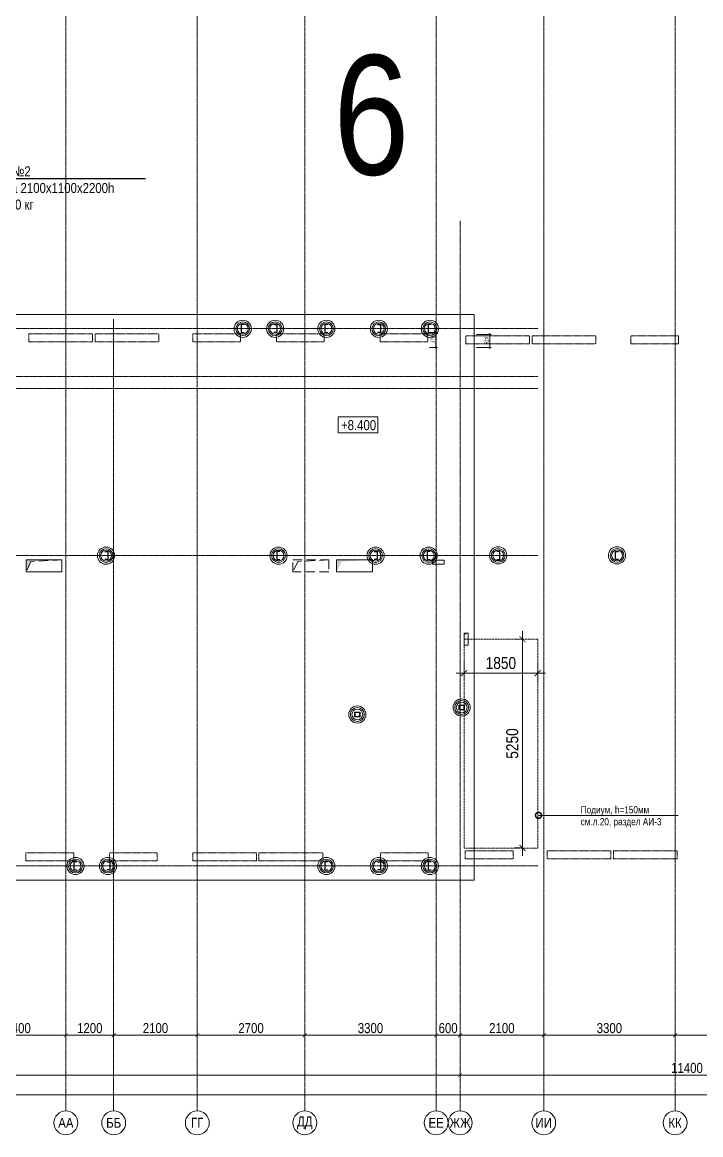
# Model space of a CAD drawing. Header units: millimetres. Extents: x -65509 to 912790, y 446 to 713294.
# Drawn here: x 189502 to 206542, y 288522 to 316475 of the extents above; entities that cross this region are included whole.
import ezdxf
from ezdxf import colors
from ezdxf.entities.mleader import LeaderData, LeaderLine
from ezdxf.enums import TextEntityAlignment as Align
from ezdxf.math import Vec2, Vec3

# ---------------------------------------------------------------- set-up
doc = ezdxf.new("R2010")
doc.units = ezdxf.units.MM
for name, pattern in [('CENTER2', [28.575, 19.05, -3.175, 3.175, -3.175]), ('DASHED', [19.05, 12.7, -6.35]), ('HIDDEN', [9.525, 6.35, -3.175]), ('HIDDEN2', [4.7625, 3.175, -1.5875])]:
    doc.linetypes.add(name, pattern=pattern)
doc.layers.get('Defpoints').update_dxf_attribs({"color": 250})
for name, color, linetype, lineweight in [('АИ_Текст', 250, 'Continuous', 13), ('АР_Отметка', 250, 'Continuous', 13), ('ВК_Шахты', 250, 'Continuous', 9), ('КМ_Фахверки', 250, 'Continuous', 25), ('ОВ_Классы', 250, 'Continuous', 0), ('ОВ_Шахты', 250, 'Continuous', 5), ('РД_Оси_100', 250, 'Continuous', 0), ('РД_Оси_размер', 250, 'Continuous', 0), ('РД_полы_подиумы', 7, 'Continuous', 0)]:
    doc.layers.add(name, color=color, linetype=linetype, lineweight=lineweight)
doc.layers.add('АР_Делит', color=250, linetype='Continuous', lineweight=0, plot=False)
doc.layers.add('АР_Отопительные приборы', color=1, linetype='HIDDEN2', lineweight=0, true_color=0xff0000)
doc.styles.add('Arial_Narrow_08', font='ARIALN.TTF', dxfattribs={"width": 0.8})
doc.styles.add('style1', font='ARIALN.TTF')
doc.styles.add('T_dim', font='romans.shx', dxfattribs={"width": 0.7, "oblique": 15})
doc.styles.add('ккк', font='isocpeur.ttf', dxfattribs={"width": 0.85, "oblique": 15})
doc.dimstyles.new('1-50', dxfattribs={"dimscale": 50, "dimtxt": 2, "dimasz": 1, "dimexe": 0.7, "dimexo": 0.6, "dimtad": 1, "dimdec": 0, "dimlfac": -1, "dimtxsty": 'T_dim', "dimblk1": 'ARCHTICK', "dimblk2": 'ARCHTICK', "dimsah": 1, "dimcen": 0, "dimdle": 0.7, "dimclrd": 256, "dimclre": 256, "dimadec": 0, "dimazin": 0, "dimtfac": 1, "dimtdec": 0, "dimtmove": 1, "dimatfit": 3, "dimfxl": 25, "dimlwd": -1, "dimlwe": -1, "dimarcsym": 2})
doc.dimstyles.new('Dim100_ареал', dxfattribs={"dimscale": 100, "dimtxt": 2.5, "dimasz": 1, "dimexe": 1, "dimexo": 1, "dimgap": 0.5, "dimtad": 1, "dimzin": 12, "dimdsep": 46, "dimtxsty": 'style1', "dimblk": 'ARCHTICK', "dimcen": 1, "dimdle": 1, "dimclrd": 256, "dimclre": 256, "dimaunit": 1, "dimadec": 0, "dimazin": 3, "dimtfac": 1, "dimtmove": 1, "dimatfit": 3, "dimldrblk": 'OPEN30', "dimfxl": 4, "dimfxlon": 1, "dimtolj": 1, "dimtzin": 0, "dimlwd": 9, "dimlwe": 9, "dimarcsym": 0})
doc.dimstyles.new('Dim200_ареал', dxfattribs={"dimscale": 100, "dimtxt": 5, "dimasz": 2.5, "dimexe": 2, "dimexo": 2, "dimgap": 1, "dimtad": 1, "dimzin": 12, "dimdsep": 46, "dimtxsty": 'style1', "dimblk": 'ARCHTICK', "dimcen": 3, "dimdle": 2, "dimclrd": 256, "dimclre": 256, "dimaunit": 1, "dimadec": 0, "dimazin": 3, "dimtfac": 1, "dimtmove": 1, "dimatfit": 3, "dimldrblk": 'OPEN30', "dimfxl": 5, "dimfxlon": 1, "dimtolj": 1, "dimtzin": 0, "dimlwd": 9, "dimlwe": 9, "dimarcsym": 0})

# ---------------------------------------------------------------- blocks, each defined once
blk = doc.blocks.new('A-iden')
at = {"linetype": 'Continuous', "lineweight": 5}
blk.add_circle((0, -4), 3, dxfattribs=at)
at = {"color": 0, "linetype": 'Continuous', "lineweight": 20, "style": 'ккк', "width": 0.85}
blk.add_attdef('ID', text='', height=8, dxfattribs=at).set_placement((0.31, -3.85), align=Align.MIDDLE_CENTER)
blk = doc.blocks.new('_ArchTick')
at = {"color": 0, "linetype": 'ByBlock', "const_width": 0.15}
blk.add_lwpolyline([(-0.5, -0.5), (0.5, 0.5)], dxfattribs=at)
blk = doc.blocks.new('*D313')
at = {"layer": 'Defpoints', "color": 0, "transparency": 16777216}
for p in [(70800, -3255), (73200, -3255), (73200, -4255)]:
    blk.add_point(p, dxfattribs=at)
at = {"layer": 'РД_Оси_размер', "color": 0, "lineweight": 5, "transparency": 16777216}
for p, q in [((70800, -4055), (70800, -4355)), ((73200, -4055), (73200, -4355)), ((70700, -4255), (73300, -4255))]:
    blk.add_line(p, q, dxfattribs=at)
at = {"layer": 'РД_Оси_размер', "color": 0, "lineweight": 5, "transparency": 16777216, "xscale": 100, "yscale": 100, "zscale": 100, "rotation": 180}
blk.add_blockref('_ArchTick', (70800, -4255), dxfattribs=at)
at = {"layer": 'РД_Оси_размер', "color": 0, "lineweight": 5, "transparency": 16777216, "xscale": 100, "yscale": 100, "zscale": 100}
blk.add_blockref('_ArchTick', (73200, -4255), dxfattribs=at)
at = {"layer": 'РД_Оси_размер', "color": 0, "transparency": 16777216, "insert": (72000, -4077), "char_height": 250, "attachment_point": 5, "style": 'style1'}
blk.add_mtext('\\A1;2400', dxfattribs=at)
blk = doc.blocks.new('_Open30')
at = {"color": 0, "linetype": 'ByBlock', "lineweight": -2}
for p, q in [((-1, 0.27), (0, 0)), ((0, 0), (-1, -0.27)), ((0, 0), (-1, 0))]:
    blk.add_line(p, q, dxfattribs=at)
blk = doc.blocks.new('*D314')
at = {"layer": 'Defpoints', "color": 0, "transparency": 16777216}
for p in [(73200, -3255), (74400, -3255), (74400, -4255)]:
    blk.add_point(p, dxfattribs=at)
at = {"layer": 'РД_Оси_размер', "color": 0, "lineweight": 5, "transparency": 16777216}
for p, q in [((73200, -4055), (73200, -4355)), ((74400, -4055), (74400, -4355)), ((73100, -4255), (74500, -4255))]:
    blk.add_line(p, q, dxfattribs=at)
at = {"layer": 'РД_Оси_размер', "color": 0, "lineweight": 5, "transparency": 16777216, "xscale": 100, "yscale": 100, "zscale": 100, "rotation": 180}
blk.add_blockref('_ArchTick', (73200, -4255), dxfattribs=at)
at = {"layer": 'РД_Оси_размер', "color": 0, "lineweight": 5, "transparency": 16777216, "xscale": 100, "yscale": 100, "zscale": 100}
blk.add_blockref('_ArchTick', (74400, -4255), dxfattribs=at)
at = {"layer": 'РД_Оси_размер', "color": 0, "transparency": 16777216, "insert": (73800, -4077), "char_height": 250, "attachment_point": 5, "style": 'style1'}
blk.add_mtext('\\A1;1200', dxfattribs=at)
blk = doc.blocks.new('*D315')
at = {"layer": 'Defpoints', "color": 0, "transparency": 16777216}
for p in [(74400, -3255), (76500, -3255), (76500, -4255)]:
    blk.add_point(p, dxfattribs=at)
at = {"layer": 'РД_Оси_размер', "color": 0, "lineweight": 5, "transparency": 16777216}
for p, q in [((74400, -4055), (74400, -4355)), ((76500, -4055), (76500, -4355)), ((74300, -4255), (76600, -4255))]:
    blk.add_line(p, q, dxfattribs=at)
at = {"layer": 'РД_Оси_размер', "color": 0, "lineweight": 5, "transparency": 16777216, "xscale": 100, "yscale": 100, "zscale": 100, "rotation": 180}
blk.add_blockref('_ArchTick', (74400, -4255), dxfattribs=at)
at = {"layer": 'РД_Оси_размер', "color": 0, "lineweight": 5, "transparency": 16777216, "xscale": 100, "yscale": 100, "zscale": 100}
blk.add_blockref('_ArchTick', (76500, -4255), dxfattribs=at)
at = {"layer": 'РД_Оси_размер', "color": 0, "transparency": 16777216, "insert": (75450, -4077), "char_height": 250, "attachment_point": 5, "style": 'style1'}
blk.add_mtext('\\A1;2100', dxfattribs=at)
blk = doc.blocks.new('*D316')
at = {"layer": 'Defpoints', "color": 0, "transparency": 16777216}
for p in [(76500, -3255), (79200, -3255), (79200, -4255)]:
    blk.add_point(p, dxfattribs=at)
at = {"layer": 'РД_Оси_размер', "color": 0, "lineweight": 5, "transparency": 16777216}
for p, q in [((76500, -4055), (76500, -4355)), ((79200, -4055), (79200, -4355)), ((76400, -4255), (79300, -4255))]:
    blk.add_line(p, q, dxfattribs=at)
at = {"layer": 'РД_Оси_размер', "color": 0, "lineweight": 5, "transparency": 16777216, "xscale": 100, "yscale": 100, "zscale": 100, "rotation": 180}
blk.add_blockref('_ArchTick', (76500, -4255), dxfattribs=at)
at = {"layer": 'РД_Оси_размер', "color": 0, "lineweight": 5, "transparency": 16777216, "xscale": 100, "yscale": 100, "zscale": 100}
blk.add_blockref('_ArchTick', (79200, -4255), dxfattribs=at)
at = {"layer": 'РД_Оси_размер', "color": 0, "transparency": 16777216, "insert": (77850, -4077), "char_height": 250, "attachment_point": 5, "style": 'style1'}
blk.add_mtext('\\A1;2700', dxfattribs=at)
blk = doc.blocks.new('*D317')
at = {"layer": 'Defpoints', "color": 0, "transparency": 16777216}
for p in [(79200, -3255), (82500, -3255), (82500, -4255)]:
    blk.add_point(p, dxfattribs=at)
at = {"layer": 'РД_Оси_размер', "color": 0, "lineweight": 5, "transparency": 16777216}
for p, q in [((79200, -4055), (79200, -4355)), ((82500, -4055), (82500, -4355)), ((79100, -4255), (82600, -4255))]:
    blk.add_line(p, q, dxfattribs=at)
at = {"layer": 'РД_Оси_размер', "color": 0, "lineweight": 5, "transparency": 16777216, "xscale": 100, "yscale": 100, "zscale": 100, "rotation": 180}
blk.add_blockref('_ArchTick', (79200, -4255), dxfattribs=at)
at = {"layer": 'РД_Оси_размер', "color": 0, "lineweight": 5, "transparency": 16777216, "xscale": 100, "yscale": 100, "zscale": 100}
blk.add_blockref('_ArchTick', (82500, -4255), dxfattribs=at)
at = {"layer": 'РД_Оси_размер', "color": 0, "transparency": 16777216, "insert": (80850, -4077), "char_height": 250, "attachment_point": 5, "style": 'style1'}
blk.add_mtext('\\A1;3300', dxfattribs=at)
blk = doc.blocks.new('*D318')
at = {"layer": 'Defpoints', "color": 0, "transparency": 16777216}
for p in [(82500, -3255), (83100, -3255), (83100, -4255)]:
    blk.add_point(p, dxfattribs=at)
at = {"layer": 'РД_Оси_размер', "color": 0, "lineweight": 5, "transparency": 16777216}
for p, q in [((82500, -4055), (82500, -4355)), ((83100, -4055), (83100, -4355)), ((82400, -4255), (83200, -4255))]:
    blk.add_line(p, q, dxfattribs=at)
at = {"layer": 'РД_Оси_размер', "color": 0, "lineweight": 5, "transparency": 16777216, "xscale": 100, "yscale": 100, "zscale": 100, "rotation": 180}
blk.add_blockref('_ArchTick', (82500, -4255), dxfattribs=at)
at = {"layer": 'РД_Оси_размер', "color": 0, "lineweight": 5, "transparency": 16777216, "xscale": 100, "yscale": 100, "zscale": 100}
blk.add_blockref('_ArchTick', (83100, -4255), dxfattribs=at)
at = {"layer": 'РД_Оси_размер', "color": 0, "transparency": 16777216, "insert": (82800, -4077), "char_height": 250, "attachment_point": 5, "style": 'style1'}
blk.add_mtext('\\A1;600', dxfattribs=at)
blk = doc.blocks.new('*D319')
at = {"layer": 'Defpoints', "color": 0, "transparency": 16777216}
for p in [(83100, -3255), (85200, -3255), (85200, -4255)]:
    blk.add_point(p, dxfattribs=at)
at = {"layer": 'РД_Оси_размер', "color": 0, "lineweight": 5, "transparency": 16777216}
for p, q in [((83100, -4055), (83100, -4355)), ((85200, -4055), (85200, -4355)), ((83000, -4255), (85300, -4255))]:
    blk.add_line(p, q, dxfattribs=at)
at = {"layer": 'РД_Оси_размер', "color": 0, "lineweight": 5, "transparency": 16777216, "xscale": 100, "yscale": 100, "zscale": 100, "rotation": 180}
blk.add_blockref('_ArchTick', (83100, -4255), dxfattribs=at)
at = {"layer": 'РД_Оси_размер', "color": 0, "lineweight": 5, "transparency": 16777216, "xscale": 100, "yscale": 100, "zscale": 100}
blk.add_blockref('_ArchTick', (85200, -4255), dxfattribs=at)
at = {"layer": 'РД_Оси_размер', "color": 0, "transparency": 16777216, "insert": (84150, -4077), "char_height": 250, "attachment_point": 5, "style": 'style1'}
blk.add_mtext('\\A1;2100', dxfattribs=at)
blk = doc.blocks.new('*D320')
at = {"layer": 'Defpoints', "color": 0, "transparency": 16777216}
for p in [(85200, -3255), (88500, -3255), (88500, -4255)]:
    blk.add_point(p, dxfattribs=at)
at = {"layer": 'РД_Оси_размер', "color": 0, "lineweight": 5, "transparency": 16777216}
for p, q in [((85200, -4055), (85200, -4355)), ((88500, -4055), (88500, -4355)), ((85100, -4255), (88600, -4255))]:
    blk.add_line(p, q, dxfattribs=at)
at = {"layer": 'РД_Оси_размер', "color": 0, "lineweight": 5, "transparency": 16777216, "xscale": 100, "yscale": 100, "zscale": 100, "rotation": 180}
blk.add_blockref('_ArchTick', (85200, -4255), dxfattribs=at)
at = {"layer": 'РД_Оси_размер', "color": 0, "lineweight": 5, "transparency": 16777216, "xscale": 100, "yscale": 100, "zscale": 100}
blk.add_blockref('_ArchTick', (88500, -4255), dxfattribs=at)
at = {"layer": 'РД_Оси_размер', "color": 0, "transparency": 16777216, "insert": (86850, -4077), "char_height": 250, "attachment_point": 5, "style": 'style1'}
blk.add_mtext('\\A1;3300', dxfattribs=at)
blk = doc.blocks.new('*D321')
at = {"layer": 'Defpoints', "color": 0, "transparency": 16777216}
for p in [(88500, -3255), (91800, -3255), (91800, -4255)]:
    blk.add_point(p, dxfattribs=at)
at = {"layer": 'РД_Оси_размер', "color": 0, "lineweight": 5, "transparency": 16777216}
for p, q in [((88500, -4055), (88500, -4355)), ((91800, -4055), (91800, -4355)), ((88400, -4255), (91900, -4255))]:
    blk.add_line(p, q, dxfattribs=at)
at = {"layer": 'РД_Оси_размер', "color": 0, "lineweight": 5, "transparency": 16777216, "xscale": 100, "yscale": 100, "zscale": 100, "rotation": 180}
blk.add_blockref('_ArchTick', (88500, -4255), dxfattribs=at)
at = {"layer": 'РД_Оси_размер', "color": 0, "lineweight": 5, "transparency": 16777216, "xscale": 100, "yscale": 100, "zscale": 100}
blk.add_blockref('_ArchTick', (91800, -4255), dxfattribs=at)
at = {"layer": 'РД_Оси_размер', "color": 0, "transparency": 16777216, "insert": (90150, -4077), "char_height": 250, "attachment_point": 5, "style": 'style1'}
blk.add_mtext('\\A1;3300', dxfattribs=at)
blk = doc.blocks.new('*D204')
at = {"layer": 'Defpoints', "color": 0, "transparency": 16777216}
for p in [(0, -3255), (114600, -3255), (114600, -5755)]:
    blk.add_point(p, dxfattribs=at)
at = {"layer": 'РД_Оси_размер', "color": 0, "lineweight": 5, "transparency": 16777216}
for p, q in [((0, -5555), (0, -5855)), ((114600, -5555), (114600, -5855)), ((-100, -5755), (114700, -5755))]:
    blk.add_line(p, q, dxfattribs=at)
at = {"layer": 'РД_Оси_размер', "color": 0, "lineweight": 5, "transparency": 16777216, "xscale": 100, "yscale": 100, "zscale": 100, "rotation": 180}
blk.add_blockref('_ArchTick', (0, -5755), dxfattribs=at)
at = {"layer": 'РД_Оси_размер', "color": 0, "lineweight": 5, "transparency": 16777216, "xscale": 100, "yscale": 100, "zscale": 100}
blk.add_blockref('_ArchTick', (114600, -5755), dxfattribs=at)
at = {"layer": 'РД_Оси_размер', "color": 0, "transparency": 16777216, "insert": (57300, -5577), "char_height": 250, "attachment_point": 5, "style": 'style1'}
blk.add_mtext('\\A1;114600', dxfattribs=at)
blk = doc.blocks.new('*D220')
at = {"layer": 'Defpoints', "color": 0, "transparency": 16777216}
for p in [(45600, -3255), (83100, -3255), (83100, -5255)]:
    blk.add_point(p, dxfattribs=at)
at = {"layer": 'РД_Оси_размер', "color": 0, "lineweight": 5, "transparency": 16777216}
for p, q in [((45500, -5255), (83200, -5255)), ((45600, -5055), (45600, -5355)), ((83100, -5055), (83100, -5355))]:
    blk.add_line(p, q, dxfattribs=at)
at = {"layer": 'РД_Оси_размер', "color": 0, "lineweight": 5, "transparency": 16777216, "xscale": 100, "yscale": 100, "zscale": 100, "rotation": 180}
blk.add_blockref('_ArchTick', (45600, -5255), dxfattribs=at)
at = {"layer": 'РД_Оси_размер', "color": 0, "lineweight": 5, "transparency": 16777216, "xscale": 100, "yscale": 100, "zscale": 100}
blk.add_blockref('_ArchTick', (83100, -5255), dxfattribs=at)
at = {"layer": 'РД_Оси_размер', "color": 0, "transparency": 16777216, "insert": (64350, -5077), "char_height": 250, "attachment_point": 5, "style": 'style1'}
blk.add_mtext('\\A1;37500', dxfattribs=at)
blk = doc.blocks.new('*D221')
at = {"layer": 'Defpoints', "color": 0, "transparency": 16777216}
for p in [(83100, -3255), (94500, -3255), (94500, -5255)]:
    blk.add_point(p, dxfattribs=at)
at = {"layer": 'РД_Оси_размер', "color": 0, "lineweight": 5, "transparency": 16777216}
for p, q in [((83000, -5255), (94600, -5255)), ((83100, -5055), (83100, -5355)), ((94500, -5055), (94500, -5355))]:
    blk.add_line(p, q, dxfattribs=at)
at = {"layer": 'РД_Оси_размер', "color": 0, "lineweight": 5, "transparency": 16777216, "xscale": 100, "yscale": 100, "zscale": 100, "rotation": 180}
blk.add_blockref('_ArchTick', (83100, -5255), dxfattribs=at)
at = {"layer": 'РД_Оси_размер', "color": 0, "lineweight": 5, "transparency": 16777216, "xscale": 100, "yscale": 100, "zscale": 100}
blk.add_blockref('_ArchTick', (94500, -5255), dxfattribs=at)
at = {"layer": 'РД_Оси_размер', "color": 0, "transparency": 16777216, "insert": (88800, -5077), "char_height": 250, "attachment_point": 5, "style": 'style1'}
blk.add_mtext('\\A1;11400', dxfattribs=at)
blk = doc.blocks.new('Отметка_план')
at = {"color": 7}
blk.add_lwpolyline([(0, 0), (10, 0), (10, 4), (0, 4)], close=True, dxfattribs=at)
at = {"style": 'Arial_Narrow_08', "width": 0.8}
blk.add_attdef('OTMG', text='', height=2.5, dxfattribs=at).set_placement((9.06, 0.7), align=Align.RIGHT)
blk = doc.blocks.new('otv пунктир')
at = {"linetype": 'HIDDEN', "ltscale": 0.07}
blk.add_lwpolyline([(0, 0), (0, 1), (1, 1), (1, 0)], close=True, dxfattribs=at)
blk.add_lwpolyline([(0, 1), (0.135, 0.137), (1, 0)], dxfattribs=at)
blk = doc.blocks.new('otv')
at = {"linetype": 'Continuous'}
blk.add_lwpolyline([(0, -1), (0, 0), (1, 0), (1, -1)], close=True, dxfattribs=at)
blk.add_solid([(0, -1), (0, 0), (0.135, -0.137), (1, 0)], dxfattribs=at)
blk = doc.blocks.new('Ф_пеноблок 200')
at = {"layer": 'АР_Делит', "color": 1}
for radius in [216, 173, 136]:
    blk.add_circle((103, -42), radius, dxfattribs=at)
at = {"layer": 'КМ_Фахверки'}
blk.add_lwpolyline([(0, -75), (0, 0), (200, 0), (200, -75)], dxfattribs=at)
blk = doc.blocks.new('Ф_крпич 120')
at = {"layer": 'АР_Делит', "color": 1}
for radius in [216, 173, 136]:
    blk.add_circle((60, -60), radius, dxfattribs=at)
at = {"layer": 'КМ_Фахверки'}
blk.add_lwpolyline([(0, 0), (120, 0), (120, -120), (0, -120)], close=True, dxfattribs=at)
at = {"layer": 'КМ_Фахверки', "lineweight": 5}
blk.add_lwpolyline([(6, -6), (114, -6), (114, -114), (6, -114)], close=True, dxfattribs=at)
blk = doc.blocks.new('*D545')
at = {"layer": 'Defpoints', "color": 0, "lineweight": 25, "transparency": 16777216}
for p in [(200883, 308627), (201243, 308627), (200883, 308307)]:
    blk.add_point(p, dxfattribs=at)
at = {"layer": 'АР_Делит', "color": 0, "transparency": 16777216}
for p, q in [((200913, 308627), (201278, 308627)), ((201243, 308272), (201243, 308662)), ((200913, 308307), (201278, 308307))]:
    blk.add_line(p, q, dxfattribs=at)
at = {"layer": 'АР_Делит', "color": 0, "transparency": 16777216, "xscale": 50, "yscale": 50, "zscale": 50}
for p, rotation in [((201243, 308627), 90), ((201243, 308307), 270)]:
    blk.add_blockref('_ArchTick', p, dxfattribs=dict(at, rotation=rotation))
at = {"layer": 'АР_Делит', "color": 0, "transparency": 16777216, "insert": (201162, 308467), "char_height": 100, "attachment_point": 5, "rotation": 90, "style": 'T_dim'}
blk.add_mtext('320', dxfattribs=at)
blk = doc.blocks.new('*D546')
at = {"layer": 'Defpoints', "color": 0, "lineweight": 25, "transparency": 16777216}
for p in [(199697, 308677), (199892, 308677), (199697, 308307)]:
    blk.add_point(p, dxfattribs=at)
at = {"layer": 'АР_Делит', "color": 0, "transparency": 16777216}
for p, q in [((199727, 308677), (199927, 308677)), ((199892, 308272), (199892, 308712)), ((199727, 308307), (199927, 308307))]:
    blk.add_line(p, q, dxfattribs=at)
at = {"layer": 'АР_Делит', "color": 0, "transparency": 16777216, "xscale": 50, "yscale": 50, "zscale": 50}
for p, rotation in [((199892, 308677), 90), ((199892, 308307), 270)]:
    blk.add_blockref('_ArchTick', p, dxfattribs=dict(at, rotation=rotation))
at = {"layer": 'АР_Делит', "color": 0, "transparency": 16777216, "insert": (199811, 308492), "char_height": 100, "attachment_point": 5, "rotation": 90, "style": 'T_dim'}
blk.add_mtext('370', dxfattribs=at)
blk = doc.blocks.new('_DotSmall')
at = {"color": 0, "linetype": 'ByBlock', "const_width": 0.5}
blk.add_lwpolyline([(-0.0625, 0, 1), (0.0625, 0, 1)], format="xyb", close=True, dxfattribs=at)
blk = doc.blocks.new('Bottom_R_1200')
at = {"layer": 'АР_Отопительные приборы'}
blk.add_lwpolyline([(-600, -100), (600, -100), (600, 100), (-600, 100)], close=True, dxfattribs=at)
blk = doc.blocks.new('Bottom_R_1600')
at = {"layer": 'АР_Отопительные приборы'}
blk.add_lwpolyline([(-800, -100), (800, -100), (800, 100), (-800, 100)], close=True, dxfattribs=at)
blk = doc.blocks.new('Bottom_L_1600')
at = {"layer": 'АР_Отопительные приборы'}
blk.add_lwpolyline([(800, -100), (-800, -100), (-800, 100), (800, 100)], close=True, dxfattribs=at)
blk = doc.blocks.new('Bottom_L_1200')
at = {"layer": 'АР_Отопительные приборы'}
blk.add_lwpolyline([(600, -100), (-600, -100), (-600, 100), (600, 100)], close=True, dxfattribs=at)
blk = doc.blocks.new('*D561')
at = {"layer": 'Defpoints', "color": 0, "lineweight": 25, "transparency": 16777216}
for p in [(202062, 300977), (202213, 300977), (202212, 295727)]:
    blk.add_point(p, dxfattribs=at)
at = {"layer": 'РД_полы_подиумы', "lineweight": 9, "transparency": 16777216}
for p, q in [((202062, 295527), (202062, 301177)), ((202062, 300977), (201862, 300977)), ((202062, 295727), (201862, 295727))]:
    blk.add_line(p, q, dxfattribs=at)
at = {"layer": 'РД_полы_подиумы', "lineweight": 9, "transparency": 16777216, "xscale": 150, "yscale": 150, "zscale": 150}
for p, rotation in [((202062, 300977), 90), ((202062, 295727), 270)]:
    blk.add_blockref('_ArchTick', p, dxfattribs=dict(at, rotation=rotation))
at = {"layer": 'РД_полы_подиумы', "color": 0, "transparency": 16777216, "insert": (201809, 298352), "char_height": 300, "attachment_point": 5, "rotation": 90, "style": 'style1'}
blk.add_mtext('\\A1;5250', dxfattribs=at)
blk = doc.blocks.new('*D565')
at = {"layer": 'Defpoints', "color": 0, "lineweight": 25, "transparency": 16777216}
for p in [(200597, 300593), (202447, 300593), (202447, 300120)]:
    blk.add_point(p, dxfattribs=at)
at = {"layer": 'РД_полы_подиумы', "lineweight": 9, "transparency": 16777216}
for p, q in [((200597, 300393), (200597, 299920)), ((202447, 300393), (202447, 299920)), ((200397, 300120), (202647, 300120))]:
    blk.add_line(p, q, dxfattribs=at)
at = {"layer": 'РД_полы_подиумы', "lineweight": 9, "transparency": 16777216, "xscale": 150, "yscale": 150, "zscale": 150, "rotation": 180}
blk.add_blockref('_ArchTick', (200597, 300120), dxfattribs=at)
at = {"layer": 'РД_полы_подиумы', "lineweight": 9, "transparency": 16777216, "xscale": 150, "yscale": 150, "zscale": 150}
blk.add_blockref('_ArchTick', (202447, 300120), dxfattribs=at)
at = {"layer": 'РД_полы_подиумы', "color": 0, "transparency": 16777216, "insert": (201522, 300373), "char_height": 300, "attachment_point": 5, "style": 'style1'}
blk.add_mtext('\\A1;1850', dxfattribs=at)
blk = doc.blocks.new('СОШ_2200_АР_ОСИ_М100_28.05.24')
at = {"layer": 'АР_Делит', "color": 5, "linetype": 'DASHED'}
blk.add_lwpolyline([(114955, 135155), (114955, -355), (93595.036, -355), (93595.036, 13855), (94145, 13855), (94145, 68320), (66055, 68320), (66055, 13857.73), (83455, 13857.73), (83455, -355), (45245, -355), (45245, 13145), (44695, 13145), (44695, 26755), (45245, 26755), (45245, 68320), (20455, 68320), (20455, 26755), (27955, 26755), (27955, 13145), (-355, 13145), (-355, 100855)], dxfattribs=at)
at = {"layer": 'РД_Оси_100', "linetype": 'CENTER2'}
for p, q in [((73200, -6155), (73200, 139938.679)), ((79200, -6155), (79200, 139938.679)), ((85200, -6155), (85200, 139938.679)), ((88500, -6155), (88500, 139938.679)), ((33000, 13500), (85055, 13500)), ((33000, 7800), (85055, 7800)), ((33000, 0), (85055, 0))]:
    blk.add_line(p, q, dxfattribs=at)
for points in [[(76500, 139938.679), (76500, -6155)], [(82500, 139938.679), (82500, -6155)], [(83100, 16208.195), (83100, -6155)], [(74400, 13738.107), (74400, -6155)], [(85055, 12300), (33500, 12300), (33000, 12450)], [(85055, 12000), (33500, 12000), (33000, 11850)]]:
    blk.add_lwpolyline(points, dxfattribs=at)
at = {"layer": 'РД_Оси_100', "color": 0}
ref = blk.add_blockref('A-iden', (73200, -6054.999), dxfattribs=dict(at, xscale=100, yscale=100, zscale=100))
ref.add_attrib('ID', 'АА', dxfattribs={"layer": '0', "linetype": 'Continuous', "height": 250, "style": 'style1'}).set_placement((73200, -6454.999), align=Align.MIDDLE)
ref = blk.add_blockref('A-iden', (74400.734, -6054.999), dxfattribs=dict(at, xscale=100, yscale=100, zscale=100))
ref.add_attrib('ID', 'ББ', dxfattribs={"layer": '0', "linetype": 'Continuous', "height": 250, "style": 'style1'}).set_placement((74400.734, -6454.999), align=Align.MIDDLE)
ref = blk.add_blockref('A-iden', (76500.734, -6054.999), dxfattribs=dict(at, xscale=100, yscale=100, zscale=100))
ref.add_attrib('ID', 'ГГ', dxfattribs={"layer": '0', "linetype": 'Continuous', "height": 250, "style": 'style1'}).set_placement((76500.734, -6454.999), align=Align.MIDDLE)
ref = blk.add_blockref('A-iden', (79200, -6054.999), dxfattribs=dict(at, xscale=100, yscale=100, zscale=100))
ref.add_attrib('ID', 'ДД', dxfattribs={"layer": '0', "linetype": 'Continuous', "height": 250, "style": 'style1'}).set_placement((79200, -6454.999), align=Align.MIDDLE)
ref = blk.add_blockref('A-iden', (82499.266, -6054.999), dxfattribs=dict(at, xscale=100, yscale=100, zscale=100))
ref.add_attrib('ID', 'ЕЕ', dxfattribs={"layer": '0', "linetype": 'Continuous', "height": 250, "style": 'style1'}).set_placement((82499.266, -6454.999), align=Align.MIDDLE)
ref = blk.add_blockref('A-iden', (83100.734, -6054.999), dxfattribs=dict(at, xscale=100, yscale=100, zscale=100))
ref.add_attrib('ID', 'ЖЖ', dxfattribs={"layer": '0', "linetype": 'Continuous', "height": 250, "style": 'style1'}).set_placement((83100.734, -6454.999), align=Align.MIDDLE)
ref = blk.add_blockref('A-iden', (85200.734, -6054.999), dxfattribs=dict(at, xscale=100, yscale=100, zscale=100))
ref.add_attrib('ID', 'ИИ', dxfattribs={"layer": '0', "linetype": 'Continuous', "height": 250, "style": 'style1'}).set_placement((85200.734, -6454.999), align=Align.MIDDLE)
ref = blk.add_blockref('A-iden', (88500, -6054.999), dxfattribs=dict(at, xscale=100, yscale=100, zscale=100))
ref.add_attrib('ID', 'КК', dxfattribs={"layer": '0', "linetype": 'Continuous', "height": 250, "style": 'style1'}).set_placement((88500, -6454.999), align=Align.MIDDLE)
at = {"layer": 'РД_Оси_размер'}
for base, p1, p2, picture, middle in [((114600, -5755), (0, -3255), (114600, -3255), '*D204', (57300, -5577.357)), ((83100, -5255), (45600, -3255), (83100, -3255), '*D220', (64350, -5077.357)), ((73200, -4255), (70800, -3255), (73200, -3255), '*D313', (72000, -4077.357)), ((74400, -4255), (73200, -3255), (74400, -3255), '*D314', (73800, -4077.357)), ((76500, -4255), (74400, -3255), (76500, -3255), '*D315', (75450, -4077.357)), ((79200, -4255), (76500, -3255), (79200, -3255), '*D316', (77850, -4077.357)), ((82500, -4255), (79200, -3255), (82500, -3255), '*D317', (80850, -4077.357)), ((83100, -4255), (82500, -3255), (83100, -3255), '*D318', (82800, -4077.357)), ((85200, -4255), (83100, -3255), (85200, -3255), '*D319', (84150, -4077.357)), ((94500, -5255), (83100, -3255), (94500, -3255), '*D221', (88800, -5077.357)), ((88500, -4255), (85200, -3255), (88500, -3255), '*D320', (86850, -4077.357)), ((91800, -4255), (88500, -3255), (91800, -3255), '*D321', (90150, -4077.357))]:
    dim = blk.add_linear_dim(base=base, p1=p1, p2=p2, dimstyle='Dim100_ареал', dxfattribs=at)
    dim.commit()
    dim.dimension.update_dxf_attribs({"geometry": picture, "text_midpoint": middle})

msp = doc.modelspace()

# ---------------------------------------------------------------- linework, layer by layer
at = {"layer": 'РД_полы_подиумы', "color": 0, "linetype": 'HIDDEN'}
msp.add_lwpolyline([(200597.159, 300976.733), (202447.159, 300976.733), (202447.159, 295726.733), (200597.159, 295726.733)], close=True, dxfattribs=at)

# ---------------------------------------------------------------- block references
at = {"layer": 'АР_Делит', "color": 1, "xscale": 100, "yscale": 300, "rotation": 359.9999782468097}
msp.add_blockref('otv', (200597.159, 301125.585), dxfattribs=at)
at = {"layer": 'АР_Отметка'}
ref = msp.add_blockref('Отметка_план', (197432.085, 306157.719), dxfattribs=dict(at, xscale=100, yscale=100, zscale=100))
ref.add_attrib('OTMG', '+8.400', dxfattribs={"layer": '0', "color": 0, "height": 250, "style": 'style1'}).set_placement((198389.503, 306477.536), align=Align.TOP_RIGHT)
at = {"layer": 'АР_Отопительные приборы', "rotation": 180}
for name, p in [('Bottom_L_1600', (190467.994, 308546.733)), ('Bottom_L_1600', (192133.227, 308546.733)), ('Bottom_L_1200', (194386.304, 308546.734)), ('Bottom_L_1200', (196486.308, 308546.734)), ('Bottom_L_1200', (199086.308, 308546.734)), ('Bottom_L_1600', (201442.07, 308496.733)), ('Bottom_L_1600', (203107.303, 308496.733)), ('Bottom_L_1200', (205386.308, 308496.734))]:
    msp.add_blockref(name, p, dxfattribs=at)
at = {"layer": 'АР_Отопительные приборы'}
for name, p in [('Bottom_R_1200', (190193.12, 295506.734)), ('Bottom_R_1200', (192290.852, 295506.734)), ('Bottom_L_1600', (194581.926, 295506.733)), ('Bottom_R_1600', (196247.159, 295506.733)), ('Bottom_R_1200', (199097.159, 295506.734)), ('Bottom_R_1200', (201227.159, 295556.733)), ('Bottom_L_1600', (203481.926, 295556.733)), ('Bottom_R_1600', (205147.159, 295556.733))]:
    msp.add_blockref(name, p, dxfattribs=at)
at = {"layer": 'ВК_Шахты', "color": 1, "xscale": 300, "yscale": 100, "rotation": 359.9999782468097}
msp.add_blockref('otv', (199797.159, 302956.733), dxfattribs=at)
at = {"layer": 'КМ_Фахверки', "xscale": -1}
for p, rotation in [((194997.155, 308876.732), 90), ((197097.159, 308876.733), 90), ((199697.159, 308876.733), 90), ((195896.159, 303176.73), 90), ((199667.159, 303176.733), 90), ((201497.158, 302976.733), 270), ((190797.159, 295376.733), 90), ((197097.159, 295376.733), 90), ((199697.159, 295376.733), 90)]:
    msp.add_blockref('Ф_пеноблок 200', p, dxfattribs=dict(at, rotation=rotation))
at = {"layer": 'КМ_Фахверки'}
for p, rotation in [((195897.158, 308876.733), 270), ((198497.159, 308876.733), 270), ((191647.158, 303176.733), 270), ((198417.159, 303176.733), 270), ((204397.158, 302976.733), 90.00000000000001), ((191697.159, 295376.733), 270), ((198497.159, 295376.733), 270)]:
    msp.add_blockref('Ф_пеноблок 200', p, dxfattribs=dict(at, rotation=rotation))
for p in [(200477.159, 299316.733), (197857.158, 299141.733)]:
    msp.add_blockref('Ф_крпич 120', p, dxfattribs=at)
at = {"layer": 'ОВ_Классы', "xscale": 300, "yscale": 900, "rotation": 270}
for p in [(189597.159, 302966.727), (196297.159, 302966.733)]:
    msp.add_blockref('otv пунктир', p, dxfattribs=at)
at = {"layer": 'ОВ_Шахты', "color": 1, "xscale": 900, "yscale": 300, "zscale": 1400}
for p in [(189597.159, 302966.727), (197397.159, 302966.733)]:
    msp.add_blockref('otv', p, dxfattribs=at)
at = {"layer": 'РД_Оси_100'}
msp.add_blockref('СОШ_2200_АР_ОСИ_М100_28.05.24', (117397.159, 295276.733), dxfattribs=at)

# ---------------------------------------------------------------- texts
at = {"layer": 'АР_Делит', "insert": (198269.723, 314125.153), "char_height": 3000, "width": 19035, "attachment_point": 5, "style": 'style1'}
msp.add_mtext('6', dxfattribs=at)

# ---------------------------------------------------------------- dimensions: what is measured, and where the dimension line sits
at = {"layer": 'АР_Делит', "color": 0}
for base, p1, p2, picture, middle in [((199892.031, 308676.733), (199697.159, 308306.733), (199697.159, 308676.733), '*D546', (199810.781, 308491.733)), ((201242.961, 308626.733), (200883.12, 308306.733), (200883.12, 308626.733), '*D545', (201161.711, 308466.733))]:
    dim = msp.add_linear_dim(base=base, p1=p1, p2=p2, angle=90, dimstyle='1-50', override={"dimclrd": 0, "dimclre": 0}, dxfattribs=at)
    dim.commit()
    dim.dimension.update_dxf_attribs({"geometry": picture, "text_midpoint": middle})
at = {"layer": 'РД_полы_подиумы', "color": 0}
dim = msp.add_linear_dim(base=(202061.708, 300976.733), p1=(202212.498, 295726.733), p2=(202213.16, 300976.733), angle=90, dimstyle='Dim200_ареал', override={"dimtxt": 3, "dimasz": 1.5, "dimdec": 0}, dxfattribs=at)
dim.commit()
dim.dimension.update_dxf_attribs({"geometry": '*D561', "text_midpoint": (201808.536, 298351.733)})
dim = msp.add_linear_dim(base=(202447.159, 300120.008), p1=(200597.159, 300593.056), p2=(202447.159, 300593.056), dimstyle='Dim200_ареал', override={"dimtxt": 3, "dimasz": 1.5}, dxfattribs=at)
dim.commit()
dim.dimension.update_dxf_attribs({"geometry": '*D565', "text_midpoint": (201522.159, 300373.179)})

# ---------------------------------------------------------------- leaders
at = {"layer": 'АИ_Текст', "lineweight": 5}
ml = msp.add_multileader_mtext('Standard', dxfattribs=at)
ml.set_content('Лифт №2\\Pкабина 2100х1100х2200h\\PQ=1000 кг', color=256, style='style1')
ml.set_leader_properties(color=256)
ml.build(insert=Vec2(0, 0))
ml.multileader.update_dxf_attribs({"has_dogleg": 0, "text_left_attachment_type": 6, "text_right_attachment_type": 6, "arrow_head_size": 300, "scale": 100})
ctx = ml.context
ctx.base_point, ctx.scale, ctx.char_height, ctx.arrow_head_size, ctx.landing_gap_size, ctx.plane_origin, ctx.plane_x_axis, ctx.plane_y_axis = Vec3(188402.238, 312552.794), 100, 250, 300, 50, Vec3(187839.345, 310788.946), Vec3(1, 0.00000001), Vec3(-0.00000001, 1)
ctx.left_attachment, ctx.right_attachment = 6, 6
notes = []
notes.append((ctx, [(1, (1, 1, 0), (187602.238, 312552.794), (1, 0.00000001), 800, [(0, [(182597.159, 309561.376)], 0, [])])]))
ctx.mtext.insert, ctx.mtext.text_direction, ctx.mtext.rotation, ctx.mtext.flow_direction = Vec3(188452.238, 312852.794), Vec3(1, 0.00000001), 0.00000001, 5
at = {"layer": 'РД_полы_подиумы', "color": 0}
ml = msp.add_multileader_mtext('Standard', dxfattribs=at)
ml.set_content('\\pxsm1;Подиум, h=150мм\\Pсм.л.20, раздел АИ-3', style='style1')
ml.set_leader_properties(color=256, linetype='ByLayer', lineweight=9)
ml.set_arrow_properties(name='DOTSMALL')
ml.build(insert=Vec2(0, 0))
ml.multileader.update_dxf_attribs({"text_left_attachment_type": 6, "text_right_attachment_type": 6, "text_bottom_attachment_type": 10, "dogleg_length": 25, "arrow_head_size": 300})
ctx = ml.context
ctx.base_point, ctx.char_height, ctx.arrow_head_size, ctx.landing_gap_size, ctx.plane_origin = Vec3(203476.844, 296547.29), 180, 300, 50, Vec3(194864.981, 299576.061)
ctx.left_attachment, ctx.right_attachment, ctx.top_attachment = 6, 6, 10
notes.append((ctx, [(0, (1, 1, 0), (203318.834, 296547.29), (1, 0), 158.01, [(1, [(202466.792, 296547.071)], 0, [])])]))
ctx.mtext.insert, ctx.mtext.width, ctx.mtext.defined_height, ctx.mtext.line_spacing_factor, ctx.mtext.flow_direction = Vec3(203526.844, 296777.263), 2644.91111, 2067.07, 0.3, 5
for ctx, leaders in notes:
    for number, flags, end, landing, length, lines in leaders:
        leader = LeaderData()
        leader.index, (leader.has_last_leader_line, leader.has_dogleg_vector, leader.attachment_direction) = number, flags
        leader.last_leader_point, leader.dogleg_vector, leader.dogleg_length = Vec3(end), Vec3(landing), length
        for number, points, colour, breaks in lines:
            line = LeaderLine()
            line.index, line.vertices, line.color, line.breaks = number, Vec3.list(points), colors.encode_raw_color(colour), breaks
            leader.lines.append(line)
        ctx.leaders.append(leader)

doc.saveas('drawing.dxf')
